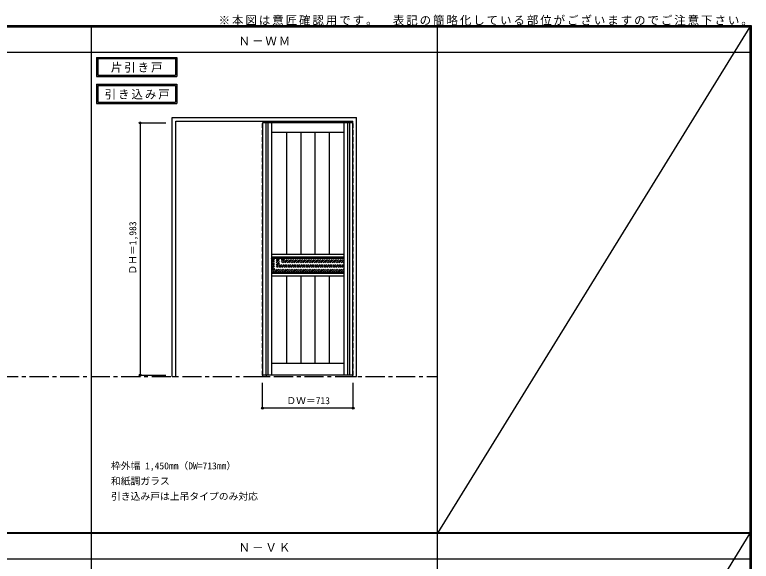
# Model space of a CAD drawing. Units: millimetres, scale not verified. Extents: x -6000 to 5700, y -4307 to 4260.
# Drawn here: x -87 to 5700, y -36 to 4260 of the extents above; entities that cross this region are included whole.
import ezdxf
from ezdxf.enums import TextEntityAlignment as Align

# ---------------------------------------------------------------- set-up
doc = ezdxf.new("R2010")
doc.units = ezdxf.units.MM
doc.header["$LTSCALE"] = 30
doc.header["$PDMODE"] = 32
doc.header["$PDSIZE"] = 15
doc.linetypes.add('CHAIN1', pattern=[8, 5, -1, 1, -1])
doc.linetypes.add('DASHED1', pattern=[1.8, 1.2, -0.6])
for name, color, linetype in [('0-1_通り芯', 4, 'CHAIN1'), ('0-2_扉', 4, 'DASHED1'), ('0-3_仕上げ', 3, 'Continuous'), ('0-4_枠', 3, 'Continuous'), ('0-A_文字', 7, 'Continuous'), ('0-B_寸法', 7, 'Continuous'), ('0-C_ハッチ', 4, 'DASHED1'), ('F-0_補助線', 7, 'Continuous'), ('F-1_枠', 6, 'Continuous')]:
    doc.layers.add(name, color=color, linetype=linetype)
doc.styles.add('ＭＳ ゴシック', font='')
doc.styles.get('ＭＳ ゴシック').set_extended_font_data('MS Gothic')

msp = doc.modelspace()

# ---------------------------------------------------------------- linework, layer by layer
at = {"layer": '0-1_通り芯', "color": 7}
msp.add_line((-5490, 1418), (3233.5, 1418), dxfattribs=at)
at = {"layer": '0-2_扉', "color": 3, "linetype": 'Continuous'}
for p, q in [((2569.25, 3409.5), (1859.25, 3409.5)), ((1859.25, 3409.5), (1859.25, 1426.5)), ((2569.25, 1426.5), (1859.25, 1426.5))]:
    msp.add_line(p, q, dxfattribs=at)
at = {"layer": '0-2_扉'}
for p, q in [((1859.25, 3409.5), (1859.25, 3405.5)), ((2569.25, 3409.5), (2572.25, 3409.5))]:
    msp.add_line(p, q, dxfattribs=at)
msp.add_lwpolyline([(2569.25, 1426.5), (2572.25, 1426.5), (2572.25, 3409.5)], dxfattribs=at)
at = {"layer": '0-3_仕上げ'}
for p, q in [((1886.75, 3409.5), (1886.75, 1426.5)), ((1901.75, 3409.5), (1901.75, 1426.5)), ((2529.75, 1426.5), (2529.75, 3409.5)), ((2544.75, 1426.5), (2544.75, 3409.5)), ((2048.2, 3333.5), (2048.2, 2374.5)), ((2159.9, 3333.5), (2159.9, 2374.5)), ((2271.6, 3333.5), (2271.6, 2374.5)), ((2383.3, 3333.5), (2383.3, 2374.5)), ((2502.25, 2353.5), (1929.25, 2353.5)), ((2502.25, 2225.5), (1929.25, 2225.5)), ((2048.2, 2204.5), (2048.2, 1518.5)), ((2159.9, 2204.5), (2159.9, 1518.5)), ((2271.6, 2204.5), (2271.6, 1518.5)), ((2383.3, 2204.5), (2383.3, 1518.5))]:
    msp.add_line(p, q, dxfattribs=at)
at = {"layer": '0-3_仕上げ', "color": 7}
for p, q in [((1929.25, 3409.5), (1929.25, 1426.5)), ((2502.25, 1426.5), (2502.25, 3409.5)), ((2502.25, 3333.5), (1929.25, 3333.5)), ((2502.25, 2374.5), (1929.25, 2374.5)), ((2502.25, 2344.5), (1929.25, 2344.5)), ((2502.25, 2234.5), (1929.25, 2234.5)), ((2502.25, 2204.5), (1929.25, 2204.5)), ((2502.25, 1518.5), (1929.25, 1518.5))]:
    msp.add_line(p, q, dxfattribs=at)
at = {"layer": '0-4_枠'}
for p, q in [((1149.25, 1418), (1149.25, 3453)), ((1149.25, 3453), (2599.25, 3453)), ((1179.25, 3423), (2569.25, 3423)), ((1179.25, 1418), (1179.25, 3423)), ((2569.25, 1418), (2569.25, 3423)), ((2599.25, 1418), (2599.25, 3453)), ((1149.25, 1418), (1179.25, 1418)), ((1859.25, 1426.5), (1859.25, 1418)), ((1859.25, 1418), (1889.25, 1418)), ((1889.25, 1426.5), (1889.25, 1418)), ((2569.25, 1418), (2599.25, 1418))]:
    msp.add_line(p, q, dxfattribs=at)
at = {"layer": '0-4_枠', "color": 4, "linetype": 'DASHED1'}
for p, q in [((1859.25, 1426.5), (1859.25, 3423)), ((1889.25, 1426.5), (1889.25, 3423))]:
    msp.add_line(p, q, dxfattribs=at)
at = {"layer": '0-A_文字'}
for p, q in [((555, 3925), (555, 3775)), ((565, 3915), (565, 3785)), ((565, 3915), (1176.03, 3915)), ((1176.03, 3915), (1176.03, 3785)), ((555, 3775), (1186.03, 3775)), ((565, 3785), (1176.03, 3785)), ((555, 3713.53), (555, 3563.53)), ((565, 3703.53), (565, 3573.53)), ((565, 3703.53), (1176.03, 3703.53)), ((1176.03, 3703.53), (1176.03, 3573.53)), ((555, 3563.53), (1186.03, 3563.53)), ((565, 3573.53), (1176.03, 3573.53))]:
    msp.add_line(p, q, dxfattribs=at)
for points in [[(555, 3925), (1186.03, 3925), (1186.03, 3775)], [(555, 3713.53), (1186.03, 3713.53), (1186.03, 3563.53)]]:
    msp.add_lwpolyline(points, dxfattribs=at)
at = {"layer": '0-B_寸法', "color": 4}
for p, q in [((899.25, 3409.5), (899.25, 1426.5)), ((899.25, 3409.5), (1099.25, 3409.5)), ((899.25, 1426.5), (1099.25, 1426.5)), ((2572.25, 1168), (2572.25, 1368))]:
    msp.add_line(p, q, dxfattribs=at)
msp.add_lwpolyline([(2572.25, 1168), (1859.25, 1168), (1859.25, 1368)], dxfattribs=at)
at = {"layer": '0-B_寸法'}
for p in [(899.25, 3409.5), (899.25, 1426.5), (1859.25, 1168), (2572.25, 1168)]:
    msp.add_point(p, dxfattribs=at)
at = {"layer": '0-C_ハッチ'}
for p, q in [((1929.25, 2243.42), (2030.33, 2344.5)), ((1929.25, 2257.56), (2016.19, 2344.5)), ((1929.25, 2271.7), (2002.05, 2344.5)), ((1929.25, 2285.84), (1987.91, 2344.5)), ((1929.25, 2299.98), (1973.77, 2344.5)), ((1929.25, 2314.13), (1959.62, 2344.5)), ((1929.25, 2328.27), (1945.48, 2344.5)), ((1929.25, 2342.41), (1931.34, 2344.5)), ((1934.48, 2234.5), (2044.48, 2344.5)), ((1948.62, 2234.5), (2058.62, 2344.5)), ((1962.76, 2234.5), (2072.76, 2344.5)), ((1976.9, 2234.5), (2086.9, 2344.5)), ((1991.04, 2234.5), (2101.04, 2344.5)), ((2005.19, 2234.5), (2115.19, 2344.5)), ((2019.33, 2234.5), (2129.33, 2344.5)), ((2033.47, 2234.5), (2143.47, 2344.5)), ((2047.61, 2234.5), (2157.61, 2344.5)), ((2061.76, 2234.5), (2171.76, 2344.5)), ((2075.9, 2234.5), (2185.9, 2344.5)), ((2090.04, 2234.5), (2200.04, 2344.5)), ((2104.18, 2234.5), (2214.18, 2344.5)), ((2118.32, 2234.5), (2228.32, 2344.5)), ((2132.47, 2234.5), (2242.47, 2344.5)), ((2146.61, 2234.5), (2256.61, 2344.5)), ((2160.75, 2234.5), (2270.75, 2344.5)), ((2174.89, 2234.5), (2284.89, 2344.5)), ((2189.03, 2234.5), (2299.03, 2344.5)), ((2203.18, 2234.5), (2313.18, 2344.5)), ((2217.32, 2234.5), (2327.32, 2344.5)), ((2231.46, 2234.5), (2341.46, 2344.5)), ((2245.6, 2234.5), (2355.6, 2344.5)), ((2259.74, 2234.5), (2369.74, 2344.5)), ((2273.89, 2234.5), (2383.89, 2344.5)), ((2288.03, 2234.5), (2398.03, 2344.5)), ((2302.17, 2234.5), (2412.17, 2344.5)), ((2316.31, 2234.5), (2426.31, 2344.5)), ((2330.46, 2234.5), (2440.46, 2344.5)), ((2344.6, 2234.5), (2454.6, 2344.5)), ((2358.74, 2234.5), (2468.74, 2344.5)), ((2372.88, 2234.5), (2482.88, 2344.5)), ((2387.02, 2234.5), (2497.02, 2344.5)), ((2401.17, 2234.5), (2502.25, 2335.58)), ((2415.31, 2234.5), (2502.25, 2321.44)), ((2429.45, 2234.5), (2502.25, 2307.3)), ((2443.59, 2234.5), (2502.25, 2293.16)), ((2457.73, 2234.5), (2502.25, 2279.02)), ((2471.88, 2234.5), (2502.25, 2264.87)), ((2486.02, 2234.5), (2502.25, 2250.73)), ((2500.16, 2234.5), (2502.25, 2236.59))]:
    msp.add_line(p, q, dxfattribs=at)
at = {"layer": 'F-0_補助線'}
for p, q in [((5690, 4165), (3233.5, 184.5)), ((5690, 184.5), (3233.5, -3790))]:
    msp.add_line(p, q, dxfattribs=at)
at = {"layer": 'F-1_枠'}
for p, q in [((-6000, 4175), (5700, 4175)), ((-6000, 4170), (5700, 4170)), ((515, -3790), (515, 4175)), ((3233.5, -3790), (3233.5, 4175)), ((5690, 4175), (5690, -4205)), ((5695, 4175), (5695, -4205)), ((5700, 4175), (5700, -4205)), ((-6000, 4165), (5700, 4165)), ((-6000, 3965), (5700, 3965)), ((-6000, 190.5), (5700, 190.5)), ((-6000, 187.5), (5700, 187.5)), ((-6000, 184.5), (5700, 184.5)), ((-6000, -15.5), (5700, -15.5))]:
    msp.add_line(p, q, dxfattribs=at)

# ---------------------------------------------------------------- texts
at = {"layer": '0-A_文字', "style": 'ＭＳ ゴシック'}
for s, p in [('枠外幅 1,450mm（DW=713mm）', (669.25, 670.5)), ('和紙調ガラス', (669.25, 550.5)), ('引き込み戸は上吊タイプのみ対応', (669.25, 430.5))]:
    msp.add_text(s, height=54.99, dxfattribs=at).set_placement(p, align=Align.BOTTOM_LEFT)
at = {"layer": '0-A_文字', "char_height": 65.98, "attachment_point": 7, "style": 'ＭＳ ゴシック'}
for s, insert in [('\\T1.17;※本図は意匠確認用です。\u3000表記の簡略化している部位がございますのでご注意下さい。', (1515, 4175)), ('\\T1.17;Ｎ－ＷＭ', (1671.75, 4020)), ('\\T1.17;片引き戸', (668.02, 3805)), ('\\T1.17;引き込み戸', (619.66, 3593.53)), ('\\T1.17;Ｎ－ＶＫ', (1671.75, 39.5))]:
    msp.add_mtext(s, dxfattribs=dict(at, insert=insert))
at = {"layer": '0-B_寸法', "style": 'ＭＳ ゴシック'}
msp.add_text('ＤＨ＝1,983', height=54.99, rotation=90, dxfattribs=at).set_placement((884.25, 2217.75), align=Align.BOTTOM_LEFT)
msp.add_text('ＤＷ＝713', height=54.99, dxfattribs=at).set_placement((2047, 1183), align=Align.BOTTOM_LEFT)

doc.saveas('drawing.dxf')
